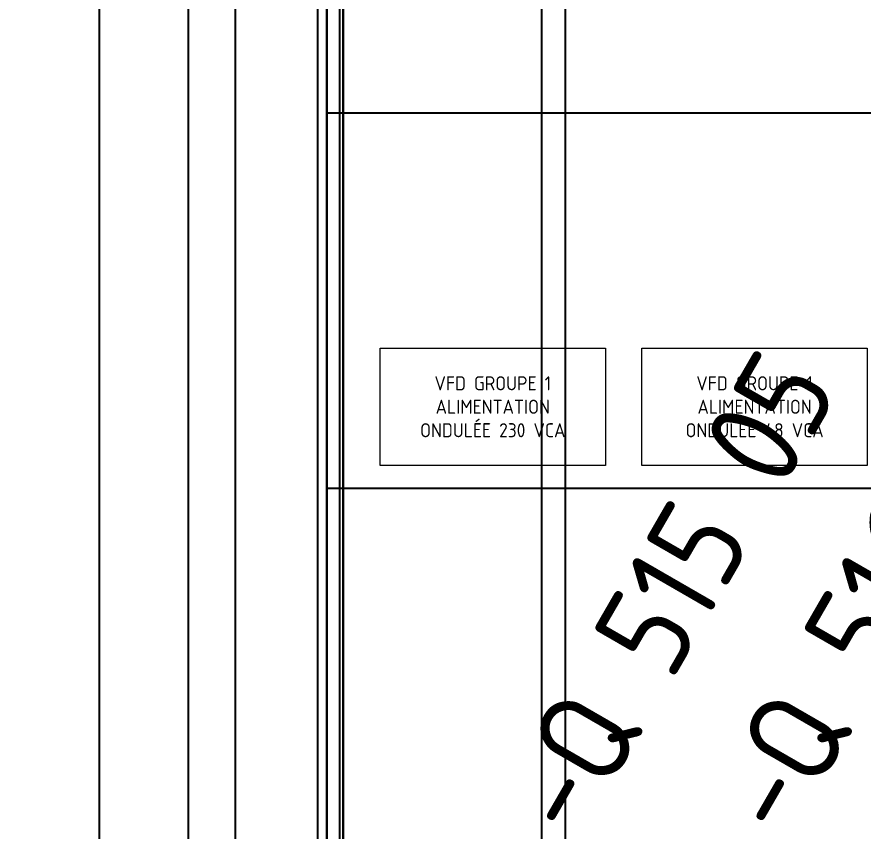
# Model space of a CAD drawing. Header units: millimetres. Extents: x 37984 to 70752, y 14140 to 37584.
# Drawn here: x 39027.7 to 39207.9, y 16366.3 to 16539.8 of the extents above; entities that cross this region are included whole.
import ezdxf
from ezdxf.enums import TextEntityAlignment as Align

# ---------------------------------------------------------------- set-up
doc = ezdxf.new("R2010")
doc.units = ezdxf.units.MM
doc.set_wipeout_variables(frame=1)
doc.layers.add('! NO PLOT !', color=7, linetype='Continuous', true_color=0xff75dd, plot=False)
doc.layers.add('000-PI-Oprema', color=30, linetype='Continuous', lineweight=5)
for name, color, linetype in [('000-PI-ORMAR', 2, 'Continuous'), ('000-PI_TEXT', 7, 'Continuous'), ('002-PI-Kabelska kanalica', 150, 'Continuous')]:
    doc.layers.add(name, color=color, linetype=linetype)
doc.styles.add('PI0', font='isocpeur.ttf', dxfattribs={"width": 0.9})

# ---------------------------------------------------------------- blocks, each defined once
blk = doc.blocks.new('poveznica montaznih ploca 2100mm')
at = {"layer": '! NO PLOT !'}
for p, q in [((59472.54, 55742.17), (59472.54, 53847.74)), ((59570.54, 55742.17), (59570.54, 53847.74)), ((59477.54, 55740.77), (59477.54, 53837.74)), ((59565.54, 55740.77), (59565.54, 53837.74))]:
    blk.add_line(p, q, dxfattribs=at)
blk = doc.blocks.new('*U1294')
at = {"layer": '002-PI-Kabelska kanalica'}
for p, q in [((-20, -100), (-20, 1388)), ((60, -100), (60, 1388))]:
    blk.add_line(p, q, dxfattribs=at)
blk = doc.blocks.new('800mm bez ploce')
at = {"layer": '000-PI-ORMAR'}
for p, q in [((47129.52, 47274.57), (47129.52, 45290.07)), ((47126.01, 47254.07), (47126.01, 45303.07)), ((47128.73, 47254.07), (47128.73, 45303.07))]:
    blk.add_line(p, q, dxfattribs=at)

msp = doc.modelspace()

# ---------------------------------------------------------------- linework, layer by layer
at = {"layer": '000-PI-Oprema'}
for points in [[(39105.018, 16469.249), (39153.018, 16469.249), (39153.018, 16444.249), (39105.018, 16444.249)], [(39160.796, 16469.249), (39208.796, 16469.249), (39208.796, 16444.249), (39160.796, 16444.249)]]:
    msp.add_lwpolyline(points, close=True, dxfattribs=at)
at = {"layer": '000-PI-ORMAR'}
for p, q in [((39096.39, 16740.904), (39096.39, 14789.904)), ((39096.39, 16740.904), (39096.39, 14789.904)), ((39097.172, 14789.904), (39097.172, 16740.766))]:
    msp.add_line(p, q, dxfattribs=at)

# ---------------------------------------------------------------- block references
at = {"layer": '! NO PLOT !'}
msp.add_blockref('poveznica montaznih ploca 2100mm', (-20426.128, -39031.862), dxfattribs=at)
at = {"rotation": 270}
msp.add_blockref('*U1294', (38848.172, 16499.404), dxfattribs=at)

# ---------------------------------------------------------------- texts
at = {"layer": '000-PI_TEXT', "style": 'PI0', "width": 0.9}
for s, p in [('-Q 515 05', (39138.63, 16368.75)), ('-Q 516 05', (39183.265, 16368.75))]:
    msp.add_text(s, height=20, rotation=60, dxfattribs=at).set_placement(p, align=Align.MIDDLE_LEFT)
at = {"layer": '000-PI_TEXT', "linetype": 'Continuous', "char_height": 3, "width": 48, "attachment_point": 5, "style": 'PI0'}
for s, insert in [('VFD GROUPE 1\\PALIMENTATION\\PONDULÉE 230 VCA', (39129.018, 16456.749)), ('VFD GROUPE 1\\PALIMENTATION\\PONDULÉE 48 VCA', (39184.796, 16456.749))]:
    msp.add_mtext(s, dxfattribs=dict(at, insert=insert))

# ---------------------------------------------------------------- next in the draw order: wipeouts: each hides what was drawn before it
msp.add_wipeout([(38703.172, 16761.473), (39093.66, 16761.473), (39093.172, 14778.973), (38703.16, 14776.973)]).dxf.layer = '000-PI-ORMAR'

# ---------------------------------------------------------------- next in the draw order: linework, layer by layer
at = {"layer": '! NO PLOT !'}
for p, q in [((39093.66, 16761.473), (39093.66, 14776.973)), ((39093.66, 14776.973), (39093.66, 16761.473)), ((39074.16, 16749.973), (39074.16, 14788.473)), ((39093.672, 14789.973), (39093.672, 16740.835)), ((39064.16, 16734.973), (39064.16, 14803.473)), ((39045.16, 16689.223), (39045.16, 14849.223))]:
    msp.add_line(p, q, dxfattribs=at)
at = {"layer": '000-PI-ORMAR'}
for p, q in [((39093.66, 16761.473), (39093.66, 14776.973)), ((39091.66, 16759.473), (39091.66, 14778.973)), ((39093.672, 16740.904), (39093.672, 14789.904)), ((39093.672, 16740.904), (39093.672, 14789.904))]:
    msp.add_line(p, q, dxfattribs=at)

# ---------------------------------------------------------------- next in the draw order: block references
at = {"layer": '000-PI-Oprema', "ltscale": 0.25}
msp.add_blockref('800mm bez ploce', (-8032.339, -30513.162), dxfattribs=at)

doc.saveas('drawing.dxf')
